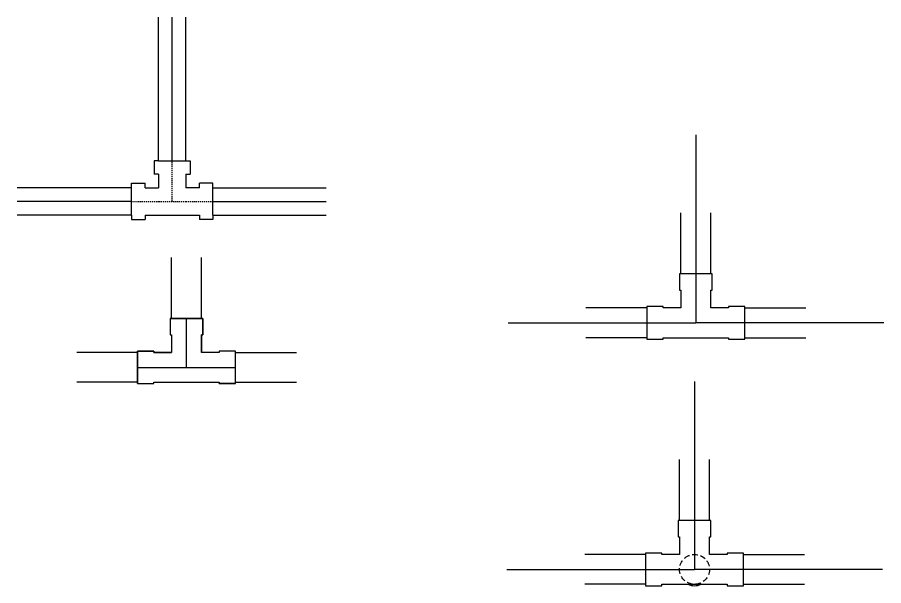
# Model space of a CAD drawing. Header units: inches. Extents: x 7 to 317, y -226 to 200.
# Drawn here: x 7.3 to 103, y 48.7 to 111.5 of the extents above; entities that cross this region are included whole.
import ezdxf

# ---------------------------------------------------------------- set-up
doc = ezdxf.new("R2010")
doc.units = ezdxf.units.IN
doc.header["$MEASUREMENT"] = 0
doc.linetypes.add('Vent', pattern=[0.1875, 0.125, -0.0625])
doc.layers.add('CW', color=3, linetype='Cold_Water_Flow')
doc.layers.add('LineLayer', color=3, linetype='Vent')
doc.layers.add('DetailLayer', color=149, linetype='Continuous', true_color=0x3a4355)
doc.styles.get("Standard").update_dxf_attribs({"font": 'arial.ttf'})
doc.linetypes.add('Cold_Water_Flow', pattern='A,0.875,-0.125,0,-0.125,0.875,-0.125,["CW",Standard,S=0.1,R=0,X=-0.12585,Y=-0.05],-0.1,0.875,[1,GEC_FlowArrow.shx,S=0.0625,R=0,X=0,Y=0],0.5', length=3.6)

msp = doc.modelspace()

# ---------------------------------------------------------------- linework, layer by layer
at = {"layer": 'CW'}
for p, q in [((24.43626, 95.64958), (24.43626, 111.4795)), ((19.93626, 91.14958), (7.33598, 91.14958)), ((28.93626, 91.14958), (41.44328, 91.14958))]:
    msp.add_line(p, q, dxfattribs=at)
at = {"layer": 'DetailLayer'}
for p, q in [((22.93626, 95.64958), (22.93626, 111.4795)), ((25.93626, 95.64958), (25.93626, 111.4795)), ((82.25384, 98.49013), (82.25384, 77.75084)), ((22.93626, 95.64958), (22.43626, 95.64958)), ((22.43626, 95.64958), (22.43626, 94.14958)), ((22.93626, 95.64958), (25.93626, 95.64958)), ((25.93626, 95.64958), (26.43626, 95.64958)), ((26.43626, 95.64958), (26.43626, 94.14958)), ((22.93626, 94.14958), (22.43626, 94.14958)), ((22.93626, 94.14958), (22.93626, 93.12172)), ((25.93626, 94.14958), (26.43626, 94.14958)), ((25.93626, 94.14958), (25.93626, 93.12172)), ((19.93626, 92.64958), (19.93626, 93.14958)), ((19.93626, 93.14958), (21.43626, 93.14958)), ((21.43626, 92.64958), (21.43626, 93.14958)), ((22.93626, 93.12172), (22.93626, 92.64958)), ((25.93626, 93.12172), (25.93626, 92.64958)), ((28.93626, 93.14958), (27.43626, 93.14958)), ((27.43626, 92.64958), (27.43626, 93.14958)), ((28.93626, 92.64958), (28.93626, 93.14958)), ((19.93626, 92.64958), (7.33598, 92.64958)), ((19.93626, 89.64958), (19.93626, 92.64958)), ((21.43626, 92.64958), (22.46412, 92.64958)), ((22.46412, 92.64958), (22.93626, 92.64958)), ((26.4084, 92.64958), (25.93626, 92.64958)), ((27.43626, 92.64958), (26.4084, 92.64958)), ((28.93626, 89.64958), (28.93626, 92.64958)), ((28.93626, 92.64958), (41.44328, 92.64958)), ((19.93626, 89.64958), (7.33598, 89.64958)), ((19.93626, 89.64958), (19.93626, 89.14958)), ((19.93626, 89.14958), (21.43626, 89.14958)), ((21.43626, 89.64958), (21.43626, 89.14958)), ((21.43626, 89.64958), (27.43626, 89.64958)), ((27.43626, 89.64958), (27.43626, 89.14958)), ((28.93626, 89.14958), (27.43626, 89.14958)), ((28.93626, 89.64958), (28.93626, 89.14958)), ((28.93626, 89.64958), (41.44328, 89.64958)), ((80.60384, 83.15084), (80.60384, 89.87953)), ((83.90384, 83.15084), (83.90384, 89.87953)), ((24.37227, 78.22532), (24.37227, 84.95402)), ((27.67227, 78.22532), (27.67227, 84.95402)), ((76.85384, 79.40084), (70.12514, 79.40084)), ((87.65384, 79.40084), (94.38254, 79.40084)), ((24.22227, 78.22532), (27.82227, 78.22532)), ((24.22227, 78.22532), (24.22227, 76.42532)), ((26.02227, 72.82532), (26.02227, 78.22532)), ((27.82227, 78.22532), (27.82227, 76.42532)), ((61.51455, 77.75084), (82.25384, 77.75084)), ((102.99314, 77.75084), (82.25384, 77.75084)), ((24.22227, 76.42532), (24.37227, 76.42532)), ((24.37227, 76.42532), (24.37227, 74.47532)), ((27.82227, 76.42532), (27.67227, 76.42532)), ((27.67227, 76.42532), (27.67227, 74.47532)), ((76.85384, 76.10084), (70.12514, 76.10084)), ((87.65384, 76.10084), (94.38254, 76.10084)), ((20.62227, 71.02532), (20.62227, 74.62532)), ((20.62227, 74.62532), (22.42227, 74.62532)), ((22.42227, 74.62532), (22.42227, 74.47532)), ((31.42227, 74.62532), (29.62227, 74.62532)), ((29.62227, 74.62532), (29.62227, 74.47532)), ((31.42227, 71.02532), (31.42227, 74.62532)), ((20.62227, 74.47532), (13.89357, 74.47532)), ((22.42227, 74.47532), (24.37227, 74.47532)), ((29.62227, 74.47532), (27.67227, 74.47532)), ((31.42227, 74.47532), (38.15097, 74.47532)), ((20.62227, 72.82532), (31.42227, 72.82532)), ((20.62227, 71.17532), (13.89357, 71.17532)), ((20.62227, 71.02532), (22.42227, 71.02532)), ((22.42227, 71.02532), (22.42227, 71.17532)), ((22.42227, 71.17532), (29.62227, 71.17532)), ((29.62227, 71.02532), (29.62227, 71.17532)), ((31.42227, 71.02532), (29.62227, 71.02532)), ((31.42227, 71.17532), (38.15097, 71.17532)), ((82.10914, 71.25728), (82.10914, 50.51799)), ((80.45914, 55.91799), (80.45914, 62.64669)), ((83.75914, 55.91799), (83.75914, 62.64669)), ((76.70914, 52.16799), (69.98045, 52.16799)), ((87.50914, 52.16799), (94.23784, 52.16799)), ((61.36985, 50.51799), (82.10914, 50.51799)), ((102.84844, 50.51799), (82.10914, 50.51799)), ((76.70914, 48.86799), (69.98045, 48.86799)), ((87.50914, 48.86799), (94.23784, 48.86799))]:
    msp.add_line(p, q, dxfattribs=at)
for points in [[(76.85384, 75.95084), (78.65384, 75.95084), (78.65384, 76.10084), (85.85384, 76.10084), (85.85384, 75.95084), (87.65384, 75.95084), (87.65384, 79.55084), (85.85384, 79.55084), (85.85384, 79.40084), (83.90384, 79.40084), (83.90384, 81.35084), (84.05384, 81.35084), (84.05384, 83.15084), (80.45384, 83.15084), (80.45384, 81.35084), (80.60384, 81.35084), (80.60384, 79.40084), (78.65384, 79.40084), (78.65384, 79.55084), (76.85384, 79.55084), (76.85384, 75.95084)], [(20.62227, 71.02532), (22.42227, 71.02532), (22.42227, 71.17532), (29.62227, 71.17532), (29.62227, 71.02532), (31.42227, 71.02532), (31.42227, 74.62532), (29.62227, 74.62532), (29.62227, 74.47532), (27.67227, 74.47532), (27.67227, 76.42532), (27.82227, 76.42532), (27.82227, 78.22532), (24.22227, 78.22532), (24.22227, 76.42532), (24.37227, 76.42532), (24.37227, 74.47532), (22.42227, 74.47532), (22.42227, 74.62532), (20.62227, 74.62532), (20.62227, 71.02532)]]:
    msp.add_lwpolyline(points, close=True, dxfattribs=at)
msp.add_lwpolyline([(82.82852, 48.86799), (85.70914, 48.86799), (85.70914, 48.71799), (87.50914, 48.71799), (87.50914, 52.31799), (85.70914, 52.31799), (85.70914, 52.16799), (83.75914, 52.16799), (83.75914, 54.11799), (83.90914, 54.11799), (83.90914, 55.91799), (80.30914, 55.91799), (80.30914, 54.11799), (80.45914, 54.11799), (80.45914, 52.16799), (78.50914, 52.16799), (78.50914, 52.31799), (76.70914, 52.31799), (76.70914, 48.71799), (78.50914, 48.71799), (78.50914, 48.86799), (82.82852, 48.86799)], dxfattribs=at)
at = {"layer": 'DetailLayer', "linetype": 'Vent', "ltscale": 5}
msp.add_circle((82.10914, 50.51799), 1.65, dxfattribs=at)
at = {"layer": 'DetailLayer', "linetype": 'Continuous', "ltscale": 5}
msp.add_arc((82.10914, 50.51799), 1.8, 246.4435357, 293.5564643, dxfattribs=at)
at = {"layer": 'LineLayer', "linetype": 'Vent'}
for p, q in [((24.43626, 91.14958), (24.43626, 95.64958)), ((19.93626, 91.14958), (22.93626, 91.14958)), ((22.93626, 91.14958), (25.93626, 91.14958)), ((25.93626, 91.14958), (28.93626, 91.14958))]:
    msp.add_line(p, q, dxfattribs=at)

doc.saveas('drawing.dxf')
